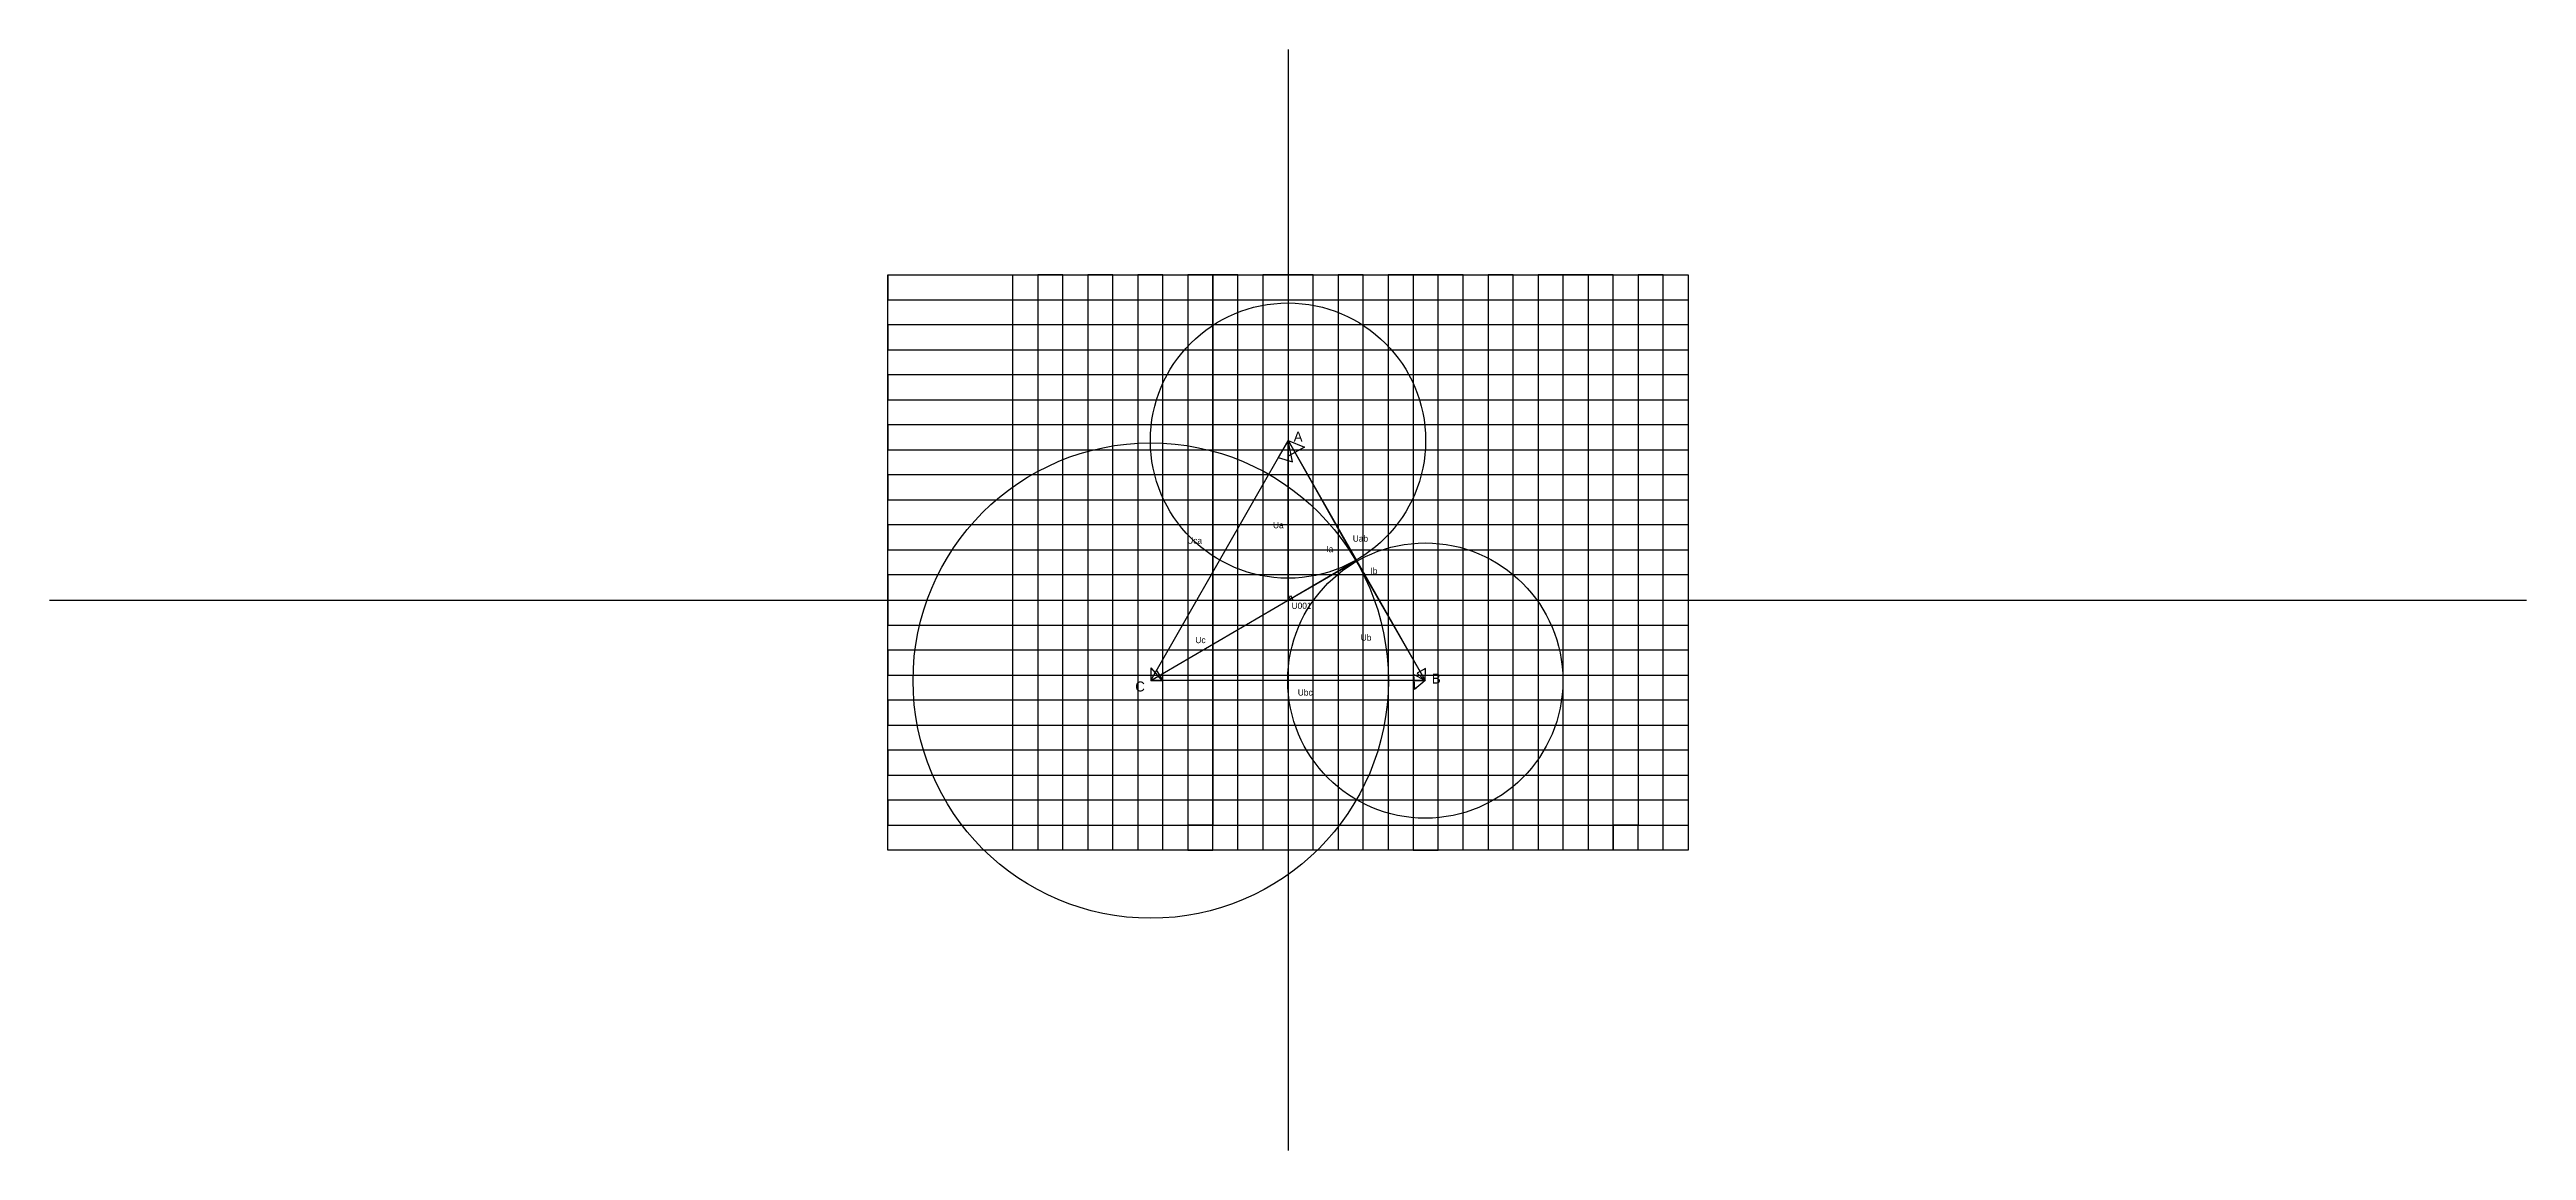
# Model space of a CAD drawing. Header units: millimetres. Extents: x -495 to 495, y -220 to 220.
import ezdxf

# ---------------------------------------------------------------- set-up
doc = ezdxf.new("R2010")
doc.units = ezdxf.units.MM
doc.layers.add('1', color=10, linetype='Continuous')
doc.layers.add('Фон', color=251, linetype='Continuous', transparency=0.5)

msp = doc.modelspace()

# ---------------------------------------------------------------- linework, layer by layer
for p, q in [((0, 220), (0, -220)), ((-495, 0), (495, 0))]:
    msp.add_line(p, q)
msp.add_point((0, 0))
at = {"layer": '1', "color": 4}
for p, q in [((-54.87, -32.21), (0, 63.71)), ((0, 0), (0, 63.71)), ((0, 63.71), (54.87, -32.21)), ((54.87, -32.21), (-54.87, -32.21))]:
    msp.add_line(p, q, dxfattribs=at)
at = {"layer": '1'}
for p, q in [((0, 63.71), (-3.88, 56.93)), ((0, 63.71), (0, 57.51)), ((0, 63.71), (6.62, 61.03)), ((1.75, 55.17), (0, 63.71)), ((6.62, 61.03), (0, 57.51)), ((-3.88, 56.93), (1.75, 55.17)), ((-54.83, -27.17), (-54.87, -32.21)), ((-54.83, -27.17), (-50.48, -32.21)), ((54.91, -27.32), (51.64, -29.27)), ((54.87, -32.21), (54.91, -27.32)), ((-54.87, -32.21), (-50.48, -32.21)), ((54.87, -32.21), (50.12, -29.75)), ((50.12, -29.75), (50.62, -35.79)), ((50.32, -32.21), (54.87, -32.21)), ((54.87, -32.21), (50.62, -35.79)), ((54.87, -32.21), (54.87, -32.21))]:
    msp.add_line(p, q, dxfattribs=at)
at = {"layer": '1', "color": 1}
for p, q in [((0, 63.71), (27.2, 15.63)), ((-54.87, -32.21), (27.08, 15.84)), ((27.2, 15.63), (54.87, -32.21)), ((-54.87, -32.21), (-52.52, -28.11)), ((-52.52, -28.11), (-50, -32.21)), ((51.64, -29.27), (54.87, -32.21)), ((-50, -32.21), (-54.87, -32.21))]:
    msp.add_line(p, q, dxfattribs=at)
at = {"layer": '1', "color": 5}
for p, q in [((23.7, 21.75), (23.66, 20.95)), ((23.66, 20.95), (24.44, 21.36)), ((23.7, 21.75), (27.19, 15.64)), ((24.44, 21.36), (23.7, 21.75)), ((27.2, 15.63), (30.69, 9.52)), ((30.74, 10.52), (29.84, 9.91)), ((29.84, 9.91), (30.69, 9.52)), ((30.69, 9.52), (30.74, 10.52))]:
    msp.add_line(p, q, dxfattribs=at)
at = {"layer": '1', "color": 2}
for p, q in [((0, 0), (27.2, 15.63)), ((0, 0), (1.01, 1.78)), ((0, 0), (0, 0)), ((2.04, -0.15), (0, 0)), ((1.01, 1.78), (2.04, -0.15))]:
    msp.add_line(p, q, dxfattribs=at)
at = {"layer": 'Фон', "color": 0}
for p, q in [((-160, 130), (160, 130)), ((-160, -100), (-160, 130)), ((-160, 130), (-160, 120)), ((-110, -100), (-110, 130)), ((-90, 130), (-100, 130)), ((-100, 130), (-100, -100)), ((-90, -100), (-90, 130)), ((-70, 130), (-80, 130)), ((-80, 130), (-80, -100)), ((-70, -100), (-70, 130)), ((-50, 130), (-60, 130)), ((-60, 130), (-60, -90)), ((-50, -100), (-50, 130)), ((-30, 130), (-40, 130)), ((-40, 130), (-40, -90)), ((-20, 130), (-30, 130)), ((-30, 130), (-30, -90)), ((-30, -90), (-30, 130)), ((-20, -100), (-20, 130)), ((10, 130), (-10, 130)), ((-10, 130), (-10, -100)), ((10, -100), (10, 130)), ((30, 130), (20, 130)), ((20, 130), (20, -100)), ((30, -100), (30, 130)), ((60, 130), (40, 130)), ((40, 130), (40, -100)), ((70, 130), (50, 130)), ((50, 130), (50, -100)), ((60, 120), (60, 130)), ((70, -100), (70, 130)), ((90, 130), (80, 130)), ((80, 130), (80, -90)), ((90, -100), (90, 130)), ((110, 130), (100, 130)), ((100, 130), (100, -100)), ((130, 130), (110, 130)), ((110, 130), (120, 130)), ((110, -100), (110, 130)), ((120, 130), (120, -90)), ((130, -100), (130, 130)), ((150, 130), (140, 130)), ((140, 130), (140, -90)), ((150, -100), (150, 130)), ((160, 130), (160, -100)), ((-160, 120), (160, 120)), ((60, -100), (60, 120)), ((160, 120), (160, 110)), ((160, 110), (-160, 110)), ((-160, 110), (-160, 100)), ((-160, 100), (160, 100)), ((160, 100), (160, 90)), ((160, 90), (-160, 90)), ((-160, 90), (-160, 80)), ((-160, 80), (160, 80)), ((160, 80), (160, 70)), ((160, 70), (-160, 70)), ((-160, 70), (-160, 60)), ((-160, 60), (160, 60)), ((160, 60), (160, 50)), ((160, 50), (-160, 50)), ((-160, 50), (-160, 40)), ((-160, 40), (160, 40)), ((160, 40), (160, 30)), ((160, 30), (-160, 30)), ((-160, 30), (-160, 20)), ((-160, 20), (160, 20)), ((160, 20), (160, 10)), ((160, 10), (-160, 10)), ((-160, 10), (-160, -10)), ((-160, -10), (160, -10)), ((160, -10), (160, -20)), ((160, -20), (-160, -20)), ((-160, -20), (-160, -30)), ((-160, -30), (160, -30)), ((160, -30), (160, -40)), ((160, -40), (-160, -40)), ((-160, -40), (-160, -50)), ((-160, -50), (160, -50)), ((160, -50), (160, -60)), ((160, -60), (-160, -60)), ((-160, -60), (-160, -70)), ((-160, -70), (160, -70)), ((160, -70), (160, -80)), ((160, -80), (-160, -80)), ((-160, -80), (-160, -90)), ((-160, -90), (160, -90)), ((-60, -90), (-60, -100)), ((-30, -90), (-40, -90)), ((-40, -90), (-40, -100)), ((-40, -90), (-40, -100)), ((-30, -100), (-30, -90)), ((80, -90), (80, -100)), ((120, -90), (120, -100)), ((140, -90), (130, -90)), ((140, -90), (130, -90)), ((130, -90), (130, -100)), ((140, -100), (140, -90)), ((160, -90), (160, -100)), ((160, -100), (-160, -100)), ((-100, -100), (-110, -100)), ((-80, -100), (-90, -100)), ((-60, -100), (-70, -100)), ((-40, -100), (-50, -100)), ((-40, -100), (-30, -100)), ((-10, -100), (-20, -100)), ((20, -100), (10, -100)), ((40, -100), (30, -100)), ((50, -100), (60, -100)), ((80, -100), (70, -100)), ((100, -100), (90, -100)), ((120, -100), (110, -100))]:
    msp.add_line(p, q, dxfattribs=at)
at = {"layer": 'Фон', "color": 3}
for centre, radius in [((0, 63.71), 55), ((-54.87, -32.21), 95), ((54.87, -32.21), 55)]:
    msp.add_circle(centre, radius, dxfattribs=at)

# ---------------------------------------------------------------- texts
at = {"layer": '1', "attachment_point": 1}
for s, width, insert, char_height in [('A', 13.1879, (2.26, 67.28), 4), ('Ua', 4.9923, (-5.99, 31.17), 2.5), ('Uca', 12.3842, (-40.28, 25.01), 2.5), ('Uab', 12.3842, (25.88, 25.82), 2.5), ('Uc', 5.8495, (-37.02, -14.74), 2.5), ('Ub', 6.2648, (29.04, -13.76), 2.5), ('B', 13.1879, (57.48, -29.39), 4), ('С', 13.1879, (-61.06, -32.57), 4), ('Ubc', 12.3842, (3.9, -35.7), 2.5)]:
    msp.add_mtext_dynamic_manual_height_columns(s, width=width, gutter_width=12.5, heights=[0], dxfattribs=dict(at, insert=insert, char_height=char_height))
at = {"layer": '1', "color": 5, "char_height": 2.5, "attachment_point": 1}
for s, insert in [('Ia', (15.3, 21.62)), ('Ib', (32.96, 12.88))]:
    msp.add_mtext_dynamic_manual_height_columns(s, width=5.5407, gutter_width=12.5, heights=[0], dxfattribs=dict(at, insert=insert))
at = {"layer": '1', "color": 2, "insert": (1.43, -1.04), "char_height": 2.5, "attachment_point": 1}
msp.add_mtext_dynamic_manual_height_columns('U001', width=7.1248, gutter_width=12.5, heights=[0], dxfattribs=at)

doc.saveas('drawing.dxf')
